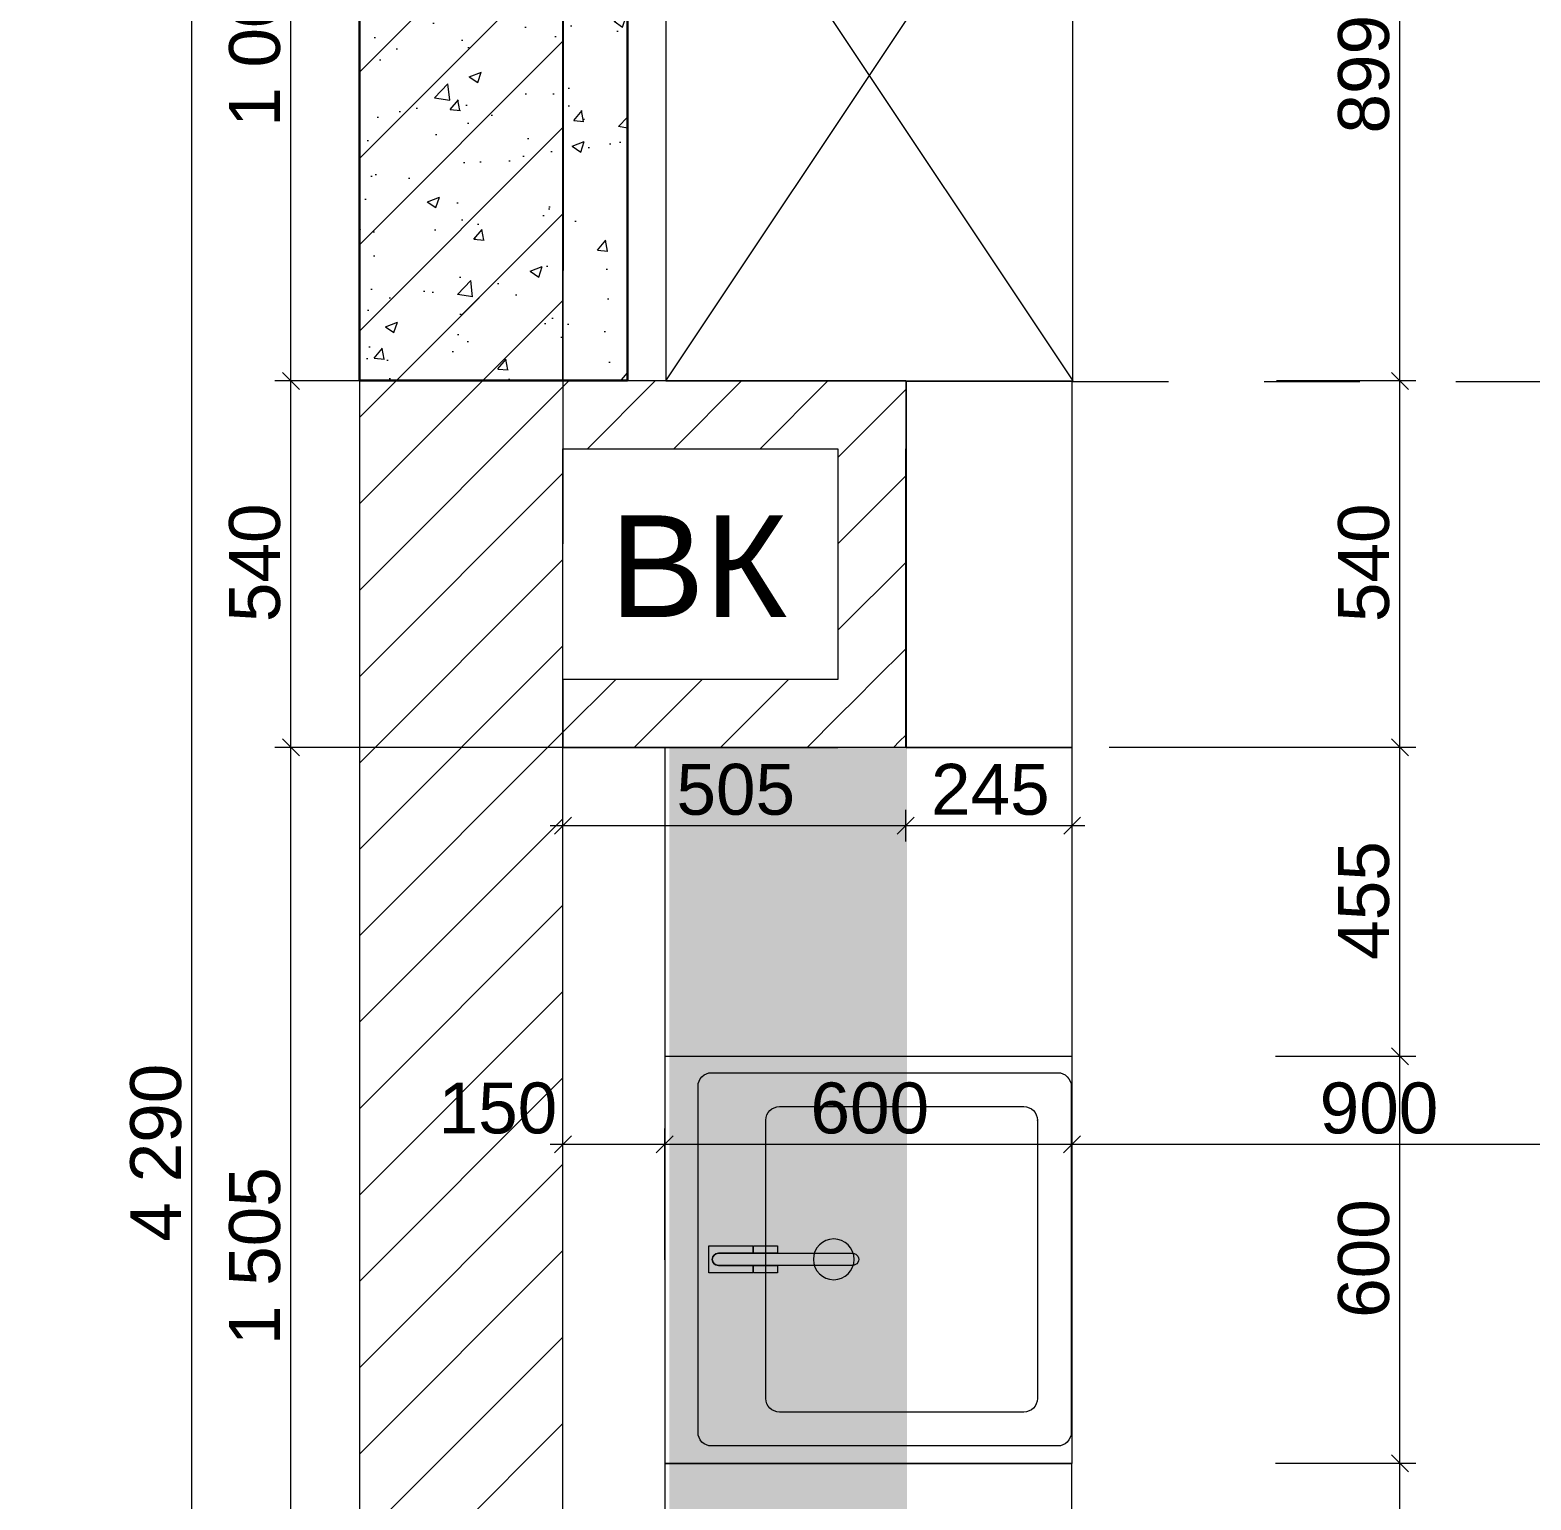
# Model space of a CAD drawing. Header units: millimetres. Extents: x 2336463 to 2579121, y 595385 to 778077.
# Drawn here: x 2401487 to 2403698, y 690963 to 693129 of the extents above; entities that cross this region are included whole.
import ezdxf

# ---------------------------------------------------------------- set-up
doc = ezdxf.new("R2010")
doc.units = ezdxf.units.MM
doc.header["$MEASUREMENT"] = 0
doc.linetypes.add('Штриховая', pattern=[282.222223, 141.111112, -141.111112])
for name, color, linetype in [('1 Планировка', 7, 'Continuous'), ('1 Планировка размеры', 7, 'Continuous'), ('сит план', 7, 'Continuous')]:
    doc.layers.add(name, color=color, linetype=linetype)
for name, color, linetype, lineweight, true_color in [('1 Планировка размеры_Ном._пера__242', 7, 'Continuous', 13, 0x1b55b5), ('Интерьер - Мебель_Ном._пера__102', 7, 'Continuous', 5, 0xcccccc), ('сит план_Ном._пера__87', 7, 'Continuous', 20, 0x6a6a6a)]:
    doc.layers.add(name, color=color, linetype=linetype, lineweight=lineweight, true_color=true_color)
for name, color, linetype, lineweight in [('1 Планировка_Ном._пера__1', 7, 'Continuous', 13), ('сит план_Ном._пера__1', 7, 'Continuous', 13), ('сит план_Ном._пера__21', 7, 'Continuous', 30)]:
    doc.layers.add(name, color=color, linetype=linetype, lineweight=lineweight)
doc.styles.add('СГЕНЕРИР_СТИЛЬ_1', font='arial.ttf')
doc.dimstyles.new('СГЕНЕРИР_СТИЛЬ__1', dxfattribs={"dimtxt": 75, "dimasz": 23.75, "dimexe": 0.18, "dimexo": 300, "dimgap": 0, "dimtad": 1, "dimtih": 1, "dimtoh": 1, "dimdec": 0, "dimzin": 0, "dimdsep": 46, "dimtxsty": 'СГЕНЕРИР_СТИЛЬ_1', "dimblk": 'ARROWHEAD_6', "dimblk1": 'ARROWHEAD_6', "dimblk2": 'ARROWHEAD_6', "dimcen": 0.09, "dimclrd": 256, "dimclre": 256, "dimclrt": 256, "dimazin": 0, "dimtfac": 1, "dimtdec": 4, "dimtmove": 0, "dimatfit": 3, "dimfxl": 0, "dimtolj": 1, "dimtzin": 0, "dimarcsym": 0})
doc.dimstyles.new('СГЕНЕРИР_СТИЛЬ__2', dxfattribs={"dimtxt": 75, "dimasz": 23.75, "dimexe": 0.18, "dimexo": 300, "dimgap": 0, "dimtad": 1, "dimdec": 0, "dimzin": 0, "dimdsep": 46, "dimtxsty": 'СГЕНЕРИР_СТИЛЬ_1', "dimblk": 'ARROWHEAD_6', "dimblk1": 'ARROWHEAD_6', "dimblk2": 'ARROWHEAD_6', "dimcen": 0.09, "dimclrd": 256, "dimclre": 256, "dimclrt": 256, "dimazin": 0, "dimtfac": 1, "dimtdec": 4, "dimtmove": 0, "dimatfit": 3, "dimfxl": 0, "dimtolj": 1, "dimtzin": 0, "dimarcsym": 0})
pattern_1 = [(45, (2086872.015, 585813.69), (-63.639609, 63.639609), [])]

# ---------------------------------------------------------------- blocks, each defined once
blk = doc.blocks.new('Перекрытие_178', base_point=(2403022.2, 691016.8))
at = {"layer": '1 Планировка_Ном._пера__1', "color": 7, "linetype": 'Continuous', "lineweight": 13, "flags": 128}
blk.add_lwpolyline([(2403022.2, 691016.8), (2403022.2, 691616.6), (2402422.2, 691616.6), (2402422.2, 691016.8)], close=True, dxfattribs=at)
blk = doc.blocks.new('Перекрытие_179', base_point=(2403022.4, 691616.8))
at = {"layer": '1 Планировка_Ном._пера__1', "color": 7, "linetype": 'Continuous', "lineweight": 13, "flags": 128}
blk.add_lwpolyline([(2403022.4, 691616.8), (2403022.4, 692071.8), (2402422.4, 692071.8), (2402422.4, 691616.8)], close=True, dxfattribs=at)
blk = doc.blocks.new('Перекрытие_180', base_point=(2403022.1, 690566.8))
at = {"layer": '1 Планировка_Ном._пера__1', "color": 7, "linetype": 'Continuous', "lineweight": 13, "flags": 128}
blk.add_lwpolyline([(2403022.1, 690566.8), (2403022.1, 691016.8), (2402422.1, 691016.8), (2402422.1, 690566.8)], close=True, dxfattribs=at)
blk = doc.blocks.new('Перекрытие_181', base_point=(2403023.5, 692611.8))
at = {"layer": '1 Планировка_Ном._пера__1', "color": 7, "linetype": 'Continuous', "lineweight": 13, "flags": 128}
blk.add_lwpolyline([(2403023.5, 692611.8), (2403023.5, 693511.3), (2402423.5, 693511.3), (2402423.5, 692611.8)], close=True, dxfattribs=at)
blk = doc.blocks.new('Перекрытие_193', base_point=(2402777.6, 692071.8))
at = {"layer": '1 Планировка_Ном._пера__1', "color": 7, "linetype": 'Continuous', "lineweight": 13, "flags": 128}
blk.add_lwpolyline([(2402777.6, 692071.8), (2403022.5, 692071.8), (2403022.5, 692610.8), (2402777.6, 692610.8)], close=True, dxfattribs=at)
blk = doc.blocks.new('Стена_981', base_point=(2401972.1, 693616.8))
at = {"layer": 'сит план_Ном._пера__87', "linetype": 'Continuous', "lineweight": 20, "true_color": 0x6a6a6a}
h = blk.add_hatch(dxfattribs=at)
h.set_pattern_fill('Блоки_Бетонные_Эффективные', color=251, style=0, pattern_type=2)
h.set_pattern_definition(pattern_1)
h.paths.add_polyline_path([(2401972.1, 693616.8), (2401972.1, 692610.8), (2402272.1, 692610.8), (2402272.1, 693616.8)])
at = {"layer": 'сит план_Ном._пера__1', "color": 7, "linetype": 'Continuous', "lineweight": 13, "flags": 128}
for points in [[(2401972.1, 693616.8), (2401972.1, 692610.8)], [(2402272.1, 692610.8), (2402272.1, 693616.8)]]:
    blk.add_lwpolyline(points, dxfattribs=at)
blk = doc.blocks.new('Стена_982', base_point=(2401972.1, 693816.8))
at = {"layer": 'сит план_Ном._пера__87', "linetype": 'Continuous', "lineweight": 20, "true_color": 0x6a6a6a}
h = blk.add_hatch(dxfattribs=at)
h.set_pattern_fill('Блоки_Бетонные_Эффективные', color=251, style=0, pattern_type=2)
h.set_pattern_definition(pattern_1)
h.paths.add_polyline_path([(2401972.1, 693816.8), (2402272.1, 693616.8), (2402272.1, 693816.8)])
h = blk.add_hatch(dxfattribs=at)
h.set_pattern_fill('Блоки_Бетонные_Эффективные', color=251, style=0, pattern_type=2)
h.set_pattern_definition(pattern_1)
h.paths.add_polyline_path([(2402272.1, 693616.8), (2401972.1, 693816.8), (2401972.1, 693616.8)])
h = blk.add_hatch(dxfattribs=at)
h.set_pattern_fill('Блоки_Бетонные_Эффективные', color=251, style=0, pattern_type=2)
h.set_pattern_definition(pattern_1)
h.paths.add_polyline_path([(2401972.1, 693616.8), (2401972.1, 690566.8), (2402272.1, 690566.8), (2402272.1, 693616.8)])
at = {"layer": 'сит план_Ном._пера__1', "color": 7, "linetype": 'Continuous', "lineweight": 13, "flags": 128}
for points in [[(2401972.1, 693816.8), (2402272.1, 693816.8)], [(2401972.1, 693816.8), (2401972.1, 690566.8)], [(2402272.1, 692611.8), (2402272.1, 693616.8)], [(2402272.1, 690566.8), (2402272.1, 692511.8)], [(2401972.1, 690566.8), (2402272.1, 690566.8)]]:
    blk.add_lwpolyline(points, dxfattribs=at)
blk = doc.blocks.new('Стена_983', base_point=(2401972.1, 692611.8))
at = {"layer": 'сит план_Ном._пера__87', "linetype": 'Continuous', "lineweight": 20, "true_color": 0x6a6a6a}
h = blk.add_hatch(dxfattribs=at)
h.set_pattern_fill('Блоки_Бетонные_Эффективные', color=251, style=0, pattern_type=2)
h.set_pattern_definition(pattern_1)
h.paths.add_polyline_path([(2402677.1, 692611.8), (2402272.1, 692611.8), (2402272.1, 692511.8), (2402677.1, 692511.8)])
h = blk.add_hatch(dxfattribs=at)
h.set_pattern_fill('Блоки_Бетонные_Эффективные', color=251, style=0, pattern_type=2)
h.set_pattern_definition(pattern_1)
h.paths.add_polyline_path([(2402677.1, 692511.8), (2402777.1, 692511.8), (2402777.1, 692611.8)])
h = blk.add_hatch(dxfattribs=at)
h.set_pattern_fill('Блоки_Бетонные_Эффективные', color=251, style=0, pattern_type=2)
h.set_pattern_definition(pattern_1)
h.paths.add_polyline_path([(2402677.1, 692611.8), (2402677.1, 692511.8), (2402777.1, 692611.8)])
at = {"layer": 'сит план_Ном._пера__1', "color": 7, "linetype": 'Continuous', "lineweight": 13, "flags": 128}
for points in [[(2402777.1, 692611.8), (2402272.1, 692611.8)], [(2402777.1, 692611.8), (2402777.1, 692511.8)], [(2402272.1, 692511.8), (2402677.1, 692511.8)]]:
    blk.add_lwpolyline(points, dxfattribs=at)
blk = doc.blocks.new('Стена_984', base_point=(2402777.1, 692611.8))
at = {"layer": 'сит план_Ном._пера__87', "linetype": 'Continuous', "lineweight": 20, "true_color": 0x6a6a6a}
h = blk.add_hatch(dxfattribs=at)
h.set_pattern_fill('Блоки_Бетонные_Эффективные', color=251, style=0, pattern_type=2)
h.set_pattern_definition(pattern_1)
h.paths.add_polyline_path([(2402777.1, 692171.8), (2402777.1, 692511.8), (2402677.1, 692511.8), (2402677.1, 692171.8)])
h = blk.add_hatch(dxfattribs=at)
h.set_pattern_fill('Блоки_Бетонные_Эффективные', color=251, style=0, pattern_type=2)
h.set_pattern_definition(pattern_1)
h.paths.add_polyline_path([(2402677.1, 692171.8), (2402677.1, 692071.8), (2402777.1, 692071.8)])
h = blk.add_hatch(dxfattribs=at)
h.set_pattern_fill('Блоки_Бетонные_Эффективные', color=251, style=0, pattern_type=2)
h.set_pattern_definition(pattern_1)
h.paths.add_polyline_path([(2402777.1, 692171.8), (2402677.1, 692171.8), (2402777.1, 692071.8)])
at = {"layer": 'сит план_Ном._пера__1', "color": 7, "linetype": 'Continuous', "lineweight": 13, "flags": 128}
for points in [[(2402677.1, 692511.8), (2402677.1, 692171.8)], [(2402777.1, 692071.8), (2402777.1, 692511.8)], [(2402777.1, 692071.8), (2402677.1, 692071.8)]]:
    blk.add_lwpolyline(points, dxfattribs=at)
blk = doc.blocks.new('Стена_985', base_point=(2402777.1, 692071.8))
at = {"layer": 'сит план_Ном._пера__87', "linetype": 'Continuous', "lineweight": 20, "true_color": 0x6a6a6a}
h = blk.add_hatch(dxfattribs=at)
h.set_pattern_fill('Блоки_Бетонные_Эффективные', color=251, style=0, pattern_type=2)
h.set_pattern_definition(pattern_1)
h.paths.add_polyline_path([(2402677.1, 692171.8), (2402272.1, 692171.8), (2402272.1, 692071.8), (2402677.1, 692071.8)])
at = {"layer": 'сит план_Ном._пера__1', "color": 7, "linetype": 'Continuous', "lineweight": 13, "flags": 128}
for points in [[(2402677.1, 692171.8), (2402272.1, 692171.8)], [(2402272.1, 692171.8), (2402272.1, 692071.8)], [(2402272.1, 692071.8), (2402677.1, 692071.8)]]:
    blk.add_lwpolyline(points, dxfattribs=at)
blk = doc.blocks.new('Мойка Обычная 25_2')
at = {"layer": '1 Планировка_Ном._пера__1', "color": 7, "linetype": 'Continuous', "lineweight": 13}
for p, q in [((480, 450), (70, 450)), ((50, 430), (50, 70)), ((500, 70), (500, 430)), ((70, 50), (480, 50))]:
    blk.add_line(p, q, dxfattribs=at)
at = {"layer": '1 Планировка_Ном._пера__1', "color": 7, "linetype": 'Continuous', "lineweight": 13, "flags": 128}
for points in [[(20, 0), (530, 0, 0.414214), (550, 20), (550, 530, 0.414214), (530, 550), (20, 550, 0.414214), (0, 530), (0, 20, 0.414214)], [(255, 469), (266, 469), (266, 520, -1), (284, 520), (284, 469), (295, 469), (295, 534), (255, 534)], [(266, 322.1, 1), (284, 322.2), (284, 520, 1), (266, 520)]]:
    blk.add_lwpolyline(points, format="xyb", close=True, dxfattribs=at)
for points in [[(255.3, 433), (266, 433), (266, 468), (255.3, 468)], [(294.7, 433), (294.7, 468), (284, 468), (284, 433)]]:
    blk.add_lwpolyline(points, close=True, dxfattribs=at)
at = {"layer": '1 Планировка_Ном._пера__1', "color": 7, "linetype": 'Continuous', "lineweight": 13}
blk.add_circle((275, 350), 30, dxfattribs=at)
for centre, start, end in [((70, 430), 90, 180), ((480, 430), 0, 90), ((70, 70), 180, 270), ((480, 70), 270, 0)]:
    blk.add_arc(centre, 20, start, end, dxfattribs=at)
blk.add_point((70, 50), dxfattribs=at)
blk = doc.blocks.new('*D3685', base_point=(2086872, 585813.7))
at = {"layer": '1 Планировка размеры_Ном._пера__242', "color": 152, "linetype": 'Continuous', "lineweight": 13, "true_color": 0x1b55b5}
for p, q in [((2403528.8, 691016.8), (2403322.2, 691016.8)), ((2403492.8, 691029.3), (2403517.8, 691004.3)), ((2403505.3, 690566.8), (2403505.3, 691016.8)), ((2403492.8, 690579.3), (2403517.8, 690554.3)), ((2403528.8, 690566.8), (2403077.6, 690566.8))]:
    blk.add_line(p, q, dxfattribs=at)
at = {"layer": '1 Планировка размеры_Ном._пера__242', "color": 152, "lineweight": 13, "true_color": 0x1b55b5, "insert": (2403490.3, 690706.4), "char_height": 75, "attachment_point": 7, "rotation": 90, "style": 'СГЕНЕРИР_СТИЛЬ_1'}
blk.add_mtext('\\A1;{\\pql;\\fArial|b0|i0|c204|p38;450}', dxfattribs=at)
blk = doc.blocks.new('ARROWHEAD_6')
at = {"color": 0, "linetype": 'Continuous', "lineweight": 0}
for p, q in [((0, 0), (-1, 0)), ((-0.5, -0.5), (0.5, 0.5))]:
    blk.add_line(p, q, dxfattribs=at)
blk = doc.blocks.new('*D3686', base_point=(2086872, 585813.7))
at = {"layer": '1 Планировка размеры_Ном._пера__242', "color": 152, "linetype": 'Continuous', "lineweight": 13, "true_color": 0x1b55b5}
for p, q in [((2403492.8, 691629.1), (2403517.8, 691604.1)), ((2403528.8, 691616.6), (2403322.2, 691616.6)), ((2403505.3, 691016.8), (2403505.3, 691616.6)), ((2403528.8, 691016.8), (2403322.2, 691016.8)), ((2403492.8, 691029.3), (2403517.8, 691004.3))]:
    blk.add_line(p, q, dxfattribs=at)
at = {"layer": '1 Планировка размеры_Ном._пера__242', "color": 152, "lineweight": 13, "true_color": 0x1b55b5, "insert": (2403490.3, 691231.3), "char_height": 75, "attachment_point": 7, "rotation": 90, "style": 'СГЕНЕРИР_СТИЛЬ_1'}
blk.add_mtext('\\A1;{\\pql;\\fArial|b0|i0|c204|p38;600}', dxfattribs=at)
blk = doc.blocks.new('*D3687', base_point=(2086872, 585813.7))
at = {"layer": '1 Планировка размеры_Ном._пера__242', "color": 152, "linetype": 'Continuous', "lineweight": 13, "true_color": 0x1b55b5}
for p, q in [((2403528.8, 692071.8), (2403077.1, 692071.8)), ((2403492.8, 692084.3), (2403517.8, 692059.3)), ((2403505.3, 691616.6), (2403505.3, 692071.8)), ((2403492.8, 691629.1), (2403517.8, 691604.1)), ((2403528.8, 691616.6), (2403322.2, 691616.6))]:
    blk.add_line(p, q, dxfattribs=at)
at = {"layer": '1 Планировка размеры_Ном._пера__242', "color": 152, "lineweight": 13, "true_color": 0x1b55b5, "insert": (2403490.3, 691758.8), "char_height": 75, "attachment_point": 7, "rotation": 90, "style": 'СГЕНЕРИР_СТИЛЬ_1'}
blk.add_mtext('\\A1;{\\pql;\\fArial|b0|i0|c204|p38;455}', dxfattribs=at)
blk = doc.blocks.new('*D3688', base_point=(2086872, 585813.7))
at = {"layer": '1 Планировка размеры_Ном._пера__242', "color": 152, "linetype": 'Continuous', "lineweight": 13, "true_color": 0x1b55b5}
for p, q in [((2403492.8, 692624.3), (2403517.8, 692599.3)), ((2403528.8, 692611.8), (2403323.5, 692611.8)), ((2403505.3, 692071.8), (2403505.3, 692611.8)), ((2403528.8, 692071.8), (2403077.1, 692071.8)), ((2403492.8, 692084.3), (2403517.8, 692059.3))]:
    blk.add_line(p, q, dxfattribs=at)
at = {"layer": '1 Планировка размеры_Ном._пера__242', "color": 152, "lineweight": 13, "true_color": 0x1b55b5, "insert": (2403490.3, 692256.4), "char_height": 75, "attachment_point": 7, "rotation": 90, "style": 'СГЕНЕРИР_СТИЛЬ_1'}
blk.add_mtext('\\A1;{\\pql;\\fArial|b0|i0|c204|p38;540}', dxfattribs=at)
blk = doc.blocks.new('*D3689', base_point=(2086872, 585813.7))
at = {"layer": '1 Планировка размеры_Ном._пера__242', "color": 152, "linetype": 'Continuous', "lineweight": 13, "true_color": 0x1b55b5}
for p, q in [((2403528.8, 693511.3), (2403323.5, 693511.3)), ((2403492.8, 693523.8), (2403517.8, 693498.8)), ((2403505.3, 692611.8), (2403505.3, 693511.3)), ((2403492.8, 692624.3), (2403517.8, 692599.3)), ((2403528.8, 692611.8), (2403323.5, 692611.8))]:
    blk.add_line(p, q, dxfattribs=at)
at = {"layer": '1 Планировка размеры_Ном._пера__242', "color": 152, "lineweight": 13, "true_color": 0x1b55b5, "char_height": 75, "attachment_point": 7, "rotation": 90, "style": 'СГЕНЕРИР_СТИЛЬ_1'}
for s, insert in [('\\A1;{\\pql;\\fArial|b0|i0|c204|p38;106}', (2403490.3, 693328.1)), ('\\A1;{\\pql;\\fArial|b0|i0|c204|p38;899}', (2403490.3, 692976.2))]:
    blk.add_mtext(s, dxfattribs=dict(at, insert=insert))
blk = doc.blocks.new('*D3706', base_point=(2086872, 585813.7))
at = {"layer": '1 Планировка размеры_Ном._пера__242', "color": 152, "linetype": 'Continuous', "lineweight": 13, "true_color": 0x1b55b5}
for p, q in [((2402272.1, 691463.6), (2402272.1, 691771.8)), ((2402284.6, 691499.5), (2402259.6, 691474.5)), ((2402434.7, 691499.5), (2402409.7, 691474.5)), ((2402422.2, 691316.8), (2402422.2, 691510.5)), ((2402253.4, 691487), (2402272.1, 691487)), ((2402272.1, 691487), (2402422.2, 691487))]:
    blk.add_line(p, q, dxfattribs=at)
at = {"layer": '1 Планировка размеры_Ном._пера__242', "color": 152, "lineweight": 13, "true_color": 0x1b55b5, "insert": (2402088.9, 691502), "char_height": 75, "attachment_point": 7, "style": 'СГЕНЕРИР_СТИЛЬ_1'}
blk.add_mtext('\\A1;{\\pql;\\fArial|b0|i0|c204|p38;150}', dxfattribs=at)
blk = doc.blocks.new('*D3707', base_point=(2086872, 585813.7))
at = {"layer": '1 Планировка размеры_Ном._пера__242', "color": 152, "linetype": 'Continuous', "lineweight": 13, "true_color": 0x1b55b5}
for p, q in [((2402434.7, 691499.5), (2402409.7, 691474.5)), ((2402422.2, 691316.8), (2402422.2, 691510.5)), ((2403034.7, 691499.5), (2403009.7, 691474.5)), ((2403022.2, 691463.6), (2403022.2, 691510.5)), ((2402422.2, 691487), (2403022.2, 691487))]:
    blk.add_line(p, q, dxfattribs=at)
at = {"layer": '1 Планировка размеры_Ном._пера__242', "color": 152, "lineweight": 13, "true_color": 0x1b55b5, "insert": (2402636.8, 691502), "char_height": 75, "attachment_point": 7, "style": 'СГЕНЕРИР_СТИЛЬ_1'}
blk.add_mtext('\\A1;{\\pql;\\fArial|b0|i0|c204|p38;600}', dxfattribs=at)
blk = doc.blocks.new('*D3708', base_point=(2086872, 585813.7))
at = {"layer": '1 Планировка размеры_Ном._пера__242', "color": 152, "linetype": 'Continuous', "lineweight": 13, "true_color": 0x1b55b5}
for p, q in [((2403922.7, 691463.6), (2403922.7, 692310.8)), ((2403034.7, 691499.5), (2403009.7, 691474.5)), ((2403022.2, 691463.6), (2403022.2, 691510.5)), ((2403935.2, 691499.5), (2403910.2, 691474.5)), ((2403022.2, 691487), (2403922.7, 691487))]:
    blk.add_line(p, q, dxfattribs=at)
at = {"layer": '1 Планировка размеры_Ном._пера__242', "color": 152, "lineweight": 13, "true_color": 0x1b55b5, "insert": (2403387.1, 691502), "char_height": 75, "attachment_point": 7, "style": 'СГЕНЕРИР_СТИЛЬ_1'}
blk.add_mtext('\\A1;{\\pql;\\fArial|b0|i0|c204|p38;900}', dxfattribs=at)
blk = doc.blocks.new('*D3743', base_point=(2086872, 585813.7))
at = {"layer": '1 Планировка размеры_Ном._пера__242', "color": 152, "linetype": 'Continuous', "lineweight": 13, "true_color": 0x1b55b5}
for p, q in [((2402477.1, 692071.8), (2401847.8, 692071.8)), ((2401858.7, 692084.3), (2401883.7, 692059.3)), ((2401871.2, 690566.8), (2401871.2, 692071.8)), ((2401858.7, 690579.3), (2401883.7, 690554.3)), ((2401972.1, 690566.8), (2401847.8, 690566.8))]:
    blk.add_line(p, q, dxfattribs=at)
at = {"layer": '1 Планировка размеры_Ном._пера__242', "color": 152, "lineweight": 13, "true_color": 0x1b55b5, "insert": (2401856.2, 691191.1), "char_height": 75, "attachment_point": 7, "rotation": 90, "style": 'СГЕНЕРИР_СТИЛЬ_1'}
blk.add_mtext('\\A1;{\\pql;\\fArial|b0|i0|c204|p38;1\xa0505}', dxfattribs=at)
blk = doc.blocks.new('*D3744', base_point=(2086872, 585813.7))
at = {"layer": '1 Планировка размеры_Ном._пера__242', "color": 152, "linetype": 'Continuous', "lineweight": 13, "true_color": 0x1b55b5}
for p, q in [((2401858.7, 692624.3), (2401883.7, 692599.3)), ((2402477.1, 692611.8), (2401847.8, 692611.8)), ((2401871.2, 692071.8), (2401871.2, 692611.8)), ((2402477.1, 692071.8), (2401847.8, 692071.8)), ((2401858.7, 692084.3), (2401883.7, 692059.3))]:
    blk.add_line(p, q, dxfattribs=at)
at = {"layer": '1 Планировка размеры_Ном._пера__242', "color": 152, "lineweight": 13, "true_color": 0x1b55b5, "insert": (2401856.2, 692256.4), "char_height": 75, "attachment_point": 7, "rotation": 90, "style": 'СГЕНЕРИР_СТИЛЬ_1'}
blk.add_mtext('\\A1;{\\pql;\\fArial|b0|i0|c204|p38;540}', dxfattribs=at)
blk = doc.blocks.new('*D3745', base_point=(2086872, 585813.7))
at = {"layer": '1 Планировка размеры_Ном._пера__242', "color": 152, "linetype": 'Continuous', "lineweight": 13, "true_color": 0x1b55b5}
for p, q in [((2401883.7, 693604.3), (2401858.7, 693629.3)), ((2401871.2, 693616.8), (2401871.2, 693635.6)), ((2401972.1, 693616.8), (2401847.8, 693616.8)), ((2401871.2, 692611.8), (2401871.2, 693616.8)), ((2401858.7, 692624.3), (2401883.7, 692599.3)), ((2402477.1, 692611.8), (2401847.8, 692611.8))]:
    blk.add_line(p, q, dxfattribs=at)
at = {"layer": '1 Планировка размеры_Ном._пера__242', "color": 152, "lineweight": 13, "true_color": 0x1b55b5, "insert": (2401856.2, 692986.1), "char_height": 75, "attachment_point": 7, "rotation": 90, "style": 'СГЕНЕРИР_СТИЛЬ_1'}
blk.add_mtext('\\A1;{\\pql;\\fArial|b0|i0|c204|p38;1\xa0005}', dxfattribs=at)
blk = doc.blocks.new('*D3746', base_point=(2086872, 585813.7))
at = {"layer": '1 Планировка размеры_Ном._пера__242', "color": 152, "linetype": 'Continuous', "lineweight": 13, "true_color": 0x1b55b5}
for p, q in [((2402284.6, 691969), (2402259.6, 691944)), ((2402272.1, 691933), (2402272.1, 691979.9)), ((2402789.6, 691969), (2402764.6, 691944)), ((2402777.1, 691933), (2402777.1, 691979.9)), ((2402253.4, 691956.5), (2402272.1, 691956.5)), ((2402272.1, 691956.5), (2402777.1, 691956.5))]:
    blk.add_line(p, q, dxfattribs=at)
at = {"layer": '1 Планировка размеры_Ном._пера__242', "color": 152, "lineweight": 13, "true_color": 0x1b55b5, "insert": (2402439.3, 691971.5), "char_height": 75, "attachment_point": 7, "style": 'СГЕНЕРИР_СТИЛЬ_1'}
blk.add_mtext('\\A1;{\\pql;\\fArial|b0|i0|c204|p38;505}', dxfattribs=at)
blk = doc.blocks.new('*D3747', base_point=(2086872, 585813.7))
at = {"layer": '1 Планировка размеры_Ном._пера__242', "color": 152, "linetype": 'Continuous', "lineweight": 13, "true_color": 0x1b55b5}
for p, q in [((2402789.6, 691969), (2402764.6, 691944)), ((2402777.1, 691933), (2402777.1, 691979.9)), ((2403009.9, 691944), (2403034.9, 691969)), ((2403022.4, 691933), (2403022.4, 691979.9)), ((2402777.1, 691956.5), (2403022.4, 691956.5)), ((2403022.4, 691956.5), (2403041.1, 691956.5))]:
    blk.add_line(p, q, dxfattribs=at)
at = {"layer": '1 Планировка размеры_Ном._пера__242', "color": 152, "lineweight": 13, "true_color": 0x1b55b5, "insert": (2402814.4, 691971.5), "char_height": 75, "attachment_point": 7, "style": 'СГЕНЕРИР_СТИЛЬ_1'}
blk.add_mtext('\\A1;{\\pql;\\fArial|b0|i0|c204|p38;245}', dxfattribs=at)
blk = doc.blocks.new('*D3790', base_point=(2086872, 585813.7))
at = {"layer": '1 Планировка размеры_Ном._пера__242', "color": 152, "linetype": 'Continuous', "lineweight": 13, "true_color": 0x1b55b5}
for p, q in [((2401713, 693629.3), (2401738, 693604.3)), ((2401749, 693616.8), (2401702.1, 693616.8)), ((2401725.5, 689326.8), (2401725.5, 693616.8)), ((2401713, 689339.3), (2401738, 689314.3)), ((2401762.1, 689326.8), (2401702.1, 689326.8))]:
    blk.add_line(p, q, dxfattribs=at)
at = {"layer": '1 Планировка размеры_Ном._пера__242', "color": 152, "lineweight": 13, "true_color": 0x1b55b5, "insert": (2401710.5, 691343.6), "char_height": 75, "attachment_point": 7, "rotation": 90, "style": 'СГЕНЕРИР_СТИЛЬ_1'}
blk.add_mtext('\\A1;{\\pql;\\fArial|b0|i0|c204|p38;4\xa0290}', dxfattribs=at)
blk = doc.blocks.new('*D3841', base_point=(2086872, 585813.7))
at = {"layer": '1 Планировка размеры_Ном._пера__242', "color": 152, "linetype": 'Continuous', "lineweight": 13, "true_color": 0x1b55b5}
for p, q in [((2402367.1, 693316.8), (2402367.1, 693166.2)), ((2402284.7, 693202.2), (2402259.7, 693177.2)), ((2402272.2, 693213.1), (2402272.1, 692371.8)), ((2402354.6, 693177.2), (2402379.6, 693202.2)), ((2402272.2, 693189.7), (2402253.4, 693189.7)), ((2402367.1, 693189.7), (2402272.2, 693189.7)), ((2410960.7, 693189.5), (2402367.1, 693189.7))]:
    blk.add_line(p, q, dxfattribs=at)

msp = doc.modelspace()

# ---------------------------------------------------------------- hatches: boundary and pattern name
at = {"layer": 'Интерьер - Мебель_Ном._пера__102', "linetype": 'Continuous', "lineweight": 5, "true_color": 0xcccccc}
msp.add_hatch(color=254, dxfattribs=at).paths.add_polyline_path([(2402428.9, 692071.8), (2402778.9, 692071.8), (2402778.9, 690568.6), (2402428.9, 690568.6)])
at = {"layer": 'сит план_Ном._пера__1', "linetype": 'Continuous', "lineweight": 13}
h = msp.add_hatch(dxfattribs=at)
h.set_pattern_fill('AR_CONC', style=0, pattern_type=2)
h.set_pattern_definition([(50, (2086872.01, 585813.69), (-182.18467, 15.939086), [19.05, -209.55]), (355, (2086872.01, 585813.69), (-35.24342, 191.05685), [15.24, -167.64058]), (100.451445, (2086887.2, 585812.36), (146.94125, 175.11775), [16.19001, -178.09024]), (46.1842, (2086872.01, 585864.49), (-271.07904, 42.04233), [28.575, -314.325]), (96.63556, (2086894.6, 585860.98), (237.40413, 247.42612), [24.28502, -267.1356]), (351.18415, (2086872.01, 585864.49), (237.40413, 247.42612), [22.85997, -251.45973]), (21, (2086897.41, 585851.79), (-151.61439, 102.2652), [19.05, -209.55]), (326, (2086897.41, 585851.79), (61.80203, 184.18797), [15.24, -167.64]), (71.451445, (2086910.05, 585843.26), (213.41642, 81.92277), [16.19001, -178.08994]), (37.5, (2086872.015, 585813.686), (3.088603, 84.555039), [0, -165.608, 0, -170.18, 0, -168.275]), (7.5, (2086872.015, 585813.69), (66.819663, 100.180575), [0, -97.028, 0, -161.798, 0, -64.135]), (327.5, (2086815.37, 585813.686), (-135.590595, 5.728744), [0, -63.5, 0, -198.12, 0, -262.89]), (317.5, (2086789.97, 585813.69), (148.12918, 25.42649), [0, -82.55, 0, -131.572, 0, -186.69])])
h.paths.add_polyline_path([(2401972.1, 693616.8), (2402367.1, 693616.8), (2402367.1, 692612.3), (2401972.1, 692612.3)])

# ---------------------------------------------------------------- linework, layer by layer
at = {"layer": '1 Планировка_Ном._пера__1', "color": 7, "linetype": 'Continuous', "lineweight": 13}
for p, q in [((2402423.5, 693511.3), (2403023.5, 692611.8)), ((2402423.5, 692611.8), (2403023.5, 693511.3))]:
    msp.add_line(p, q, dxfattribs=at)
at = {"layer": '1 Планировка_Ном._пера__1', "color": 7, "linetype": 'Штриховая', "lineweight": 13}
msp.add_line((2403023.1, 692610.8), (2404654, 692610.8), dxfattribs=at)
at = {"layer": 'сит план_Ном._пера__21', "color": 7, "linetype": 'Continuous', "lineweight": 30, "flags": 128}
msp.add_lwpolyline([(2401972.1, 693616.8), (2402367.1, 693616.8), (2402367.1, 692612.3), (2401972.1, 692612.3)], close=True, dxfattribs=at)

# ---------------------------------------------------------------- block references
at = {"layer": '1 Планировка', "color": 7, "linetype": 'Continuous', "lineweight": 13}
for name, p in [('Перекрытие_181', (2403023.5, 692611.8)), ('Перекрытие_193', (2402777.6, 692071.8)), ('Перекрытие_179', (2403022.4, 691616.8)), ('Перекрытие_178', (2403022.2, 691016.8)), ('Перекрытие_180', (2403022.1, 690566.8))]:
    msp.add_blockref(name, p, dxfattribs=at)
at = {"layer": '1 Планировка_Ном._пера__1', "color": 7, "linetype": 'Continuous', "lineweight": 13, "xscale": -1, "zscale": 1000, "rotation": 90}
msp.add_blockref('Мойка Обычная 25_2', (2403021.1, 691592.5), dxfattribs=at)
at = {"layer": 'сит план', "color": 7, "lineweight": 13}
for name, p in [('Стена_982', (2401972.1, 693816.8)), ('Стена_981', (2401972.1, 693616.8)), ('Стена_983', (2401972.1, 692611.8)), ('Стена_984', (2402777.1, 692611.8)), ('Стена_985', (2402777.1, 692071.8))]:
    msp.add_blockref(name, p, dxfattribs=at)

# ---------------------------------------------------------------- texts
at = {"layer": 'сит план_Ном._пера__1', "color": 7, "linetype": 'Continuous', "lineweight": 13, "insert": (2402341, 692413.8), "char_height": 150, "attachment_point": 1, "style": 'СГЕНЕРИР_СТИЛЬ_1'}
msp.add_mtext('\\A1;{\\pql;\\fArial|b0|i0|c204|p38;ВК}', dxfattribs=at)

# ---------------------------------------------------------------- dimensions: what is measured, and where the dimension line sits
at = {"layer": '1 Планировка размеры', "color": 152, "linetype": 'Continuous', "lineweight": 13, "true_color": 0x1b55b5}
for base, p1, p2, angle, picture, middle, turn in [((2401725.5, 693616.8), (2404084.6, 689326.8), (2403372.1, 693616.8), 90, '*D3790', (2401673, 691472.4), 90), ((2401871.2, 693616.8), (2402777.1, 692611.8), (2402272.1, 693616.8), 90, '*D3745', (2401818.7, 693114.9), 90), ((2402272.2, 693189.7), (2402367.1, 693616.8), (2402272.1, 692071.8), 179.9989, '*D3841', (2402436.8, 693242.2), 359.9989), ((2403505.3382, 693511.3027), (2403023.5427, 692611.8179), (2403023.5427, 693511.3027), 90, '*D3689', (2403452.8382, 693061.9533), 90), ((2401871.2, 692611.8), (2402777.1, 692071.8), (2402777.1, 692611.8), 90, '*D3744', (2401818.7, 692342.2), 90), ((2403505.3, 692611.8), (2402777.1, 692071.8), (2403023.5, 692611.8), 90, '*D3688', (2403452.8, 692342.2), 90), ((2401871.2, 692071.8), (2402272.1, 690566.8), (2402777.1, 692071.8), 90, '*D3743', (2401818.7, 691319.9), 90), ((2403505.3, 692071.8), (2403022.2, 691616.6), (2402777.1, 692071.8), 90, '*D3687', (2403452.8, 691844.6), 90), ((2403505.3, 691616.6), (2403022.2, 691016.8), (2403022.2, 691616.6), 90, '*D3686', (2403452.8, 691317.1), 90), ((2403505.3, 691016.8), (2402777.6, 690566.8), (2403022.2, 691016.8), 90, '*D3685', (2403452.8, 690792.2), 90)]:
    dim = msp.add_linear_dim(base=base, p1=p1, p2=p2, angle=angle, dimstyle='СГЕНЕРИР_СТИЛЬ__2', dxfattribs=at)
    dim.commit()
    dim.dimension.update_dxf_attribs({"geometry": picture, "text_midpoint": middle, "dimtype": 160, "text_rotation": turn})
for base, p1, p2, picture, middle in [((2403922.6693, 691487.0329), (2403022.208, 691616.5844), (2403922.6693, 692610.8173), '*D3708', (2403472.8316, 691539.5329)), ((2402422.2, 691487), (2402272.1, 692071.8), (2402422.2, 691016.8), '*D3706', (2402174.7, 691539.5)), ((2402777.1, 691956.5), (2402272.1, 692071.8), (2402777.1, 692071.8), '*D3746', (2402525, 692009)), ((2403022.4, 691956.5), (2402777.1, 692071.8), (2403022.4, 692071.8), '*D3747', (2402900.1, 692009)), ((2403022.2, 691487), (2402422.2, 691016.8), (2403022.2, 691616.6), '*D3707', (2402722.6, 691539.5))]:
    dim = msp.add_linear_dim(base=base, p1=p1, p2=p2, dimstyle='СГЕНЕРИР_СТИЛЬ__1', dxfattribs=at)
    dim.commit()
    dim.dimension.update_dxf_attribs({"geometry": picture, "text_midpoint": middle, "dimtype": 160})

doc.saveas('drawing.dxf')
